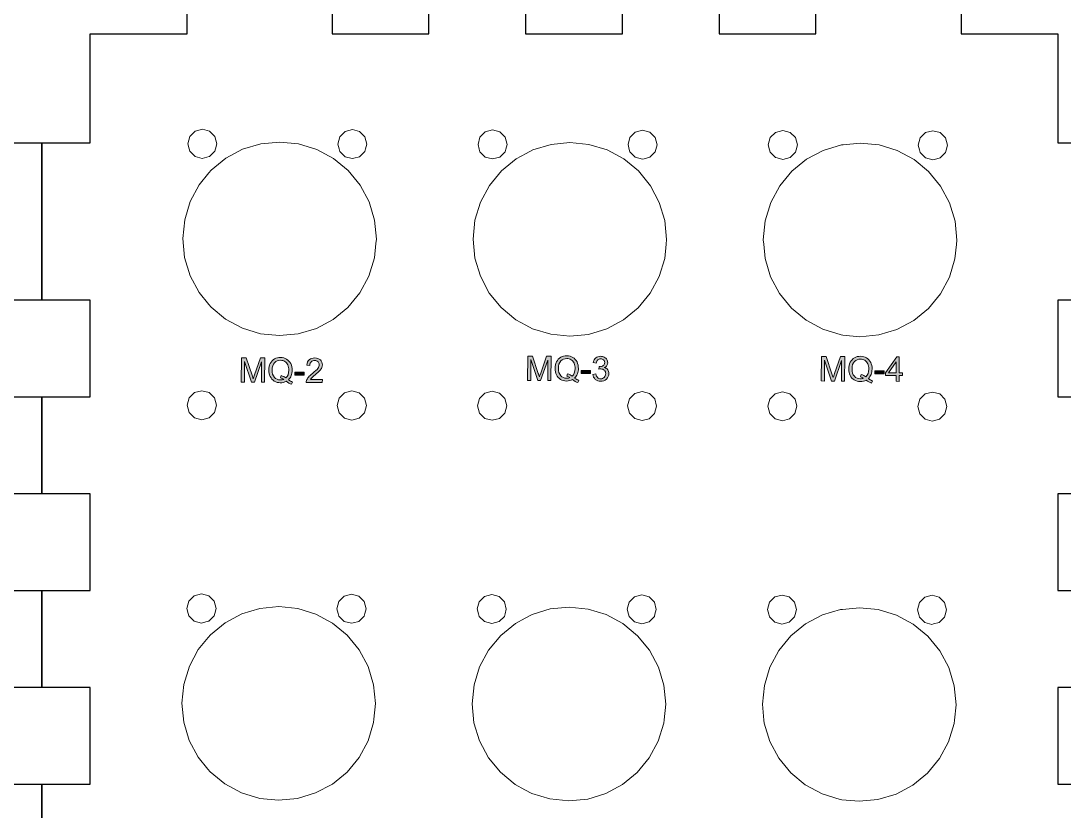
# Model space of a CAD drawing. Header units: inches. Extents: x -69 to 366, y -28 to 237.
# Drawn here: x 38.7 to 146.5, y 102.2 to 183.8 of the extents above; entities that cross this region are included whole.
import ezdxf

# ---------------------------------------------------------------- set-up
doc = ezdxf.new("R2010")
doc.units = ezdxf.units.IN
doc.header["$MEASUREMENT"] = 0
for name, color, linetype in [('Corte Exterior', 1, 'Continuous'), ('Corte Interior', 3, 'Continuous'), ('Graba Vector', 6, 'Continuous')]:
    doc.layers.add(name, color=color, linetype=linetype)

msp = doc.modelspace()

# ---------------------------------------------------------------- hatches: boundary and pattern name
at = {"layer": 'Graba Vector', "true_color": 0x575756}
h = msp.add_hatch(color=251, dxfattribs=at)
h.dxf.hatch_style = 2
edge = h.paths.add_edge_path()
edge.add_spline(control_points=[(61.45, 146.48), (61.45, 146.48), (61.47, 149.01), (61.47, 149.01), (61.47, 149.01), (61.97, 149.01), (61.97, 149.01), (61.97, 149.01), (62.56, 147.22), (62.56, 147.22), (62.61, 147.05), (62.65, 146.92), (62.68, 146.84), (62.71, 146.93), (62.75, 147.07), (62.81, 147.24), (62.81, 147.24), (63.43, 149), (63.43, 149), (63.43, 149), (63.88, 149), (63.88, 149), (63.88, 149), (63.86, 146.47), (63.86, 146.47), (63.86, 146.47), (63.54, 146.47), (63.54, 146.47), (63.54, 146.47), (63.55, 148.59), (63.55, 148.59), (63.55, 148.59), (62.81, 146.48), (62.81, 146.48), (62.81, 146.48), (62.51, 146.48), (62.51, 146.48), (62.51, 146.48), (61.79, 148.63), (61.79, 148.63), (61.79, 148.63), (61.78, 146.48), (61.78, 146.48), (61.78, 146.48), (61.45, 146.48), (61.45, 146.48)], knot_values=[0, 0, 0, 0, 1, 1, 1, 2, 2, 2, 3, 3, 3, 4, 4, 4, 5, 5, 5, 6, 6, 6, 7, 7, 7, 8, 8, 8, 9, 9, 9, 10, 10, 10, 11, 11, 11, 12, 12, 12, 13, 13, 13, 14, 14, 14, 15, 15, 15, 15], degree=3, periodic=1)
h = msp.add_hatch(color=251, dxfattribs=at)
h.dxf.hatch_style = 2
edge = h.paths.add_edge_path()
edge.add_spline(control_points=[(66.32, 146.73), (66.47, 146.62), (66.61, 146.54), (66.74, 146.49), (66.74, 146.49), (66.65, 146.26), (66.65, 146.26), (66.46, 146.33), (66.28, 146.43), (66.1, 146.57), (65.92, 146.47), (65.71, 146.42), (65.48, 146.42), (65.25, 146.42), (65.05, 146.48), (64.86, 146.59), (64.68, 146.7), (64.54, 146.86), (64.44, 147.06), (64.34, 147.26), (64.29, 147.48), (64.29, 147.73), (64.29, 147.98), (64.34, 148.21), (64.44, 148.41), (64.55, 148.62), (64.69, 148.77), (64.88, 148.88), (65.07, 148.98), (65.27, 149.03), (65.5, 149.03), (65.74, 149.03), (65.95, 148.98), (66.13, 148.86), (66.32, 148.75), (66.46, 148.6), (66.56, 148.4), (66.66, 148.2), (66.71, 147.97), (66.7, 147.72), (66.7, 147.51), (66.67, 147.33), (66.61, 147.16), (66.54, 146.99), (66.45, 146.85), (66.32, 146.73)], knot_values=[0, 0, 0, 0, 1, 1, 1, 2, 2, 2, 3, 3, 3, 4, 4, 4, 5, 5, 5, 6, 6, 6, 7, 7, 7, 8, 8, 8, 9, 9, 9, 10, 10, 10, 11, 11, 11, 12, 12, 12, 13, 13, 13, 14, 14, 14, 15, 15, 15, 15], degree=3, periodic=1)
edge = h.paths.add_edge_path()
edge.add_spline(control_points=[(65.58, 147.16), (65.78, 147.1), (65.94, 147.02), (66.06, 146.92), (66.26, 147.09), (66.36, 147.36), (66.36, 147.72), (66.36, 147.93), (66.33, 148.11), (66.26, 148.26), (66.19, 148.41), (66.09, 148.53), (65.95, 148.62), (65.82, 148.7), (65.67, 148.74), (65.5, 148.74), (65.26, 148.75), (65.05, 148.66), (64.88, 148.49), (64.72, 148.32), (64.63, 148.07), (64.63, 147.73), (64.63, 147.4), (64.71, 147.15), (64.87, 146.97), (65.03, 146.8), (65.24, 146.71), (65.49, 146.71), (65.61, 146.71), (65.73, 146.73), (65.83, 146.77), (65.73, 146.84), (65.62, 146.89), (65.5, 146.92), (65.5, 146.92), (65.58, 147.16), (65.58, 147.16)], knot_values=[0, 0, 0, 0, 1, 1, 1, 2, 2, 2, 3, 3, 3, 4, 4, 4, 5, 5, 5, 6, 6, 6, 7, 7, 7, 8, 8, 8, 9, 9, 9, 10, 10, 10, 11, 11, 11, 12, 12, 12, 12], degree=3, periodic=1)
h = msp.add_hatch(color=251, dxfattribs=at)
h.dxf.hatch_style = 2
edge = h.paths.add_edge_path()
edge.add_spline(control_points=[(69.83, 146.74), (69.83, 146.74), (69.82, 146.44), (69.82, 146.44), (69.82, 146.44), (68.16, 146.45), (68.16, 146.45), (68.15, 146.52), (68.17, 146.59), (68.19, 146.66), (68.24, 146.78), (68.3, 146.89), (68.4, 147), (68.49, 147.11), (68.63, 147.24), (68.81, 147.38), (69.08, 147.6), (69.27, 147.78), (69.37, 147.91), (69.46, 148.04), (69.51, 148.17), (69.51, 148.28), (69.51, 148.41), (69.47, 148.51), (69.38, 148.59), (69.29, 148.68), (69.18, 148.72), (69.04, 148.72), (68.89, 148.72), (68.77, 148.68), (68.68, 148.59), (68.59, 148.5), (68.54, 148.38), (68.54, 148.22), (68.54, 148.22), (68.22, 148.25), (68.22, 148.25), (68.25, 148.49), (68.33, 148.67), (68.47, 148.8), (68.62, 148.92), (68.81, 148.98), (69.05, 148.98), (69.29, 148.98), (69.48, 148.91), (69.62, 148.78), (69.76, 148.64), (69.83, 148.47), (69.83, 148.27), (69.83, 148.17), (69.81, 148.07), (69.77, 147.98), (69.73, 147.88), (69.66, 147.78), (69.56, 147.67), (69.46, 147.56), (69.3, 147.41), (69.08, 147.23), (68.89, 147.07), (68.77, 146.97), (68.72, 146.91), (68.67, 146.86), (68.62, 146.8), (68.59, 146.74), (68.59, 146.74), (69.83, 146.74), (69.83, 146.74)], knot_values=[0, 0, 0, 0, 1, 1, 1, 2, 2, 2, 3, 3, 3, 4, 4, 4, 5, 5, 5, 6, 6, 6, 7, 7, 7, 8, 8, 8, 9, 9, 9, 10, 10, 10, 11, 11, 11, 12, 12, 12, 13, 13, 13, 14, 14, 14, 15, 15, 15, 16, 16, 16, 17, 17, 17, 18, 18, 18, 19, 19, 19, 20, 20, 20, 21, 21, 21, 22, 22, 22, 22], degree=3, periodic=1)
h = msp.add_hatch(color=251, dxfattribs=at)
h.dxf.hatch_style = 2
edge = h.paths.add_edge_path()
edge.add_spline(control_points=[(91.04, 146.66), (91.04, 146.66), (91.05, 149.18), (91.05, 149.18), (91.05, 149.18), (91.56, 149.18), (91.56, 149.18), (91.56, 149.18), (92.15, 147.39), (92.15, 147.39), (92.2, 147.22), (92.24, 147.1), (92.26, 147.02), (92.29, 147.11), (92.34, 147.24), (92.4, 147.42), (92.4, 147.42), (93.01, 149.17), (93.01, 149.17), (93.01, 149.17), (93.46, 149.17), (93.46, 149.17), (93.46, 149.17), (93.45, 146.65), (93.45, 146.65), (93.45, 146.65), (93.13, 146.65), (93.13, 146.65), (93.13, 146.65), (93.14, 148.76), (93.14, 148.76), (93.14, 148.76), (92.39, 146.65), (92.39, 146.65), (92.39, 146.65), (92.09, 146.65), (92.09, 146.65), (92.09, 146.65), (91.37, 148.81), (91.37, 148.81), (91.37, 148.81), (91.36, 146.66), (91.36, 146.66), (91.36, 146.66), (91.04, 146.66), (91.04, 146.66)], knot_values=[0, 0, 0, 0, 1, 1, 1, 2, 2, 2, 3, 3, 3, 4, 4, 4, 5, 5, 5, 6, 6, 6, 7, 7, 7, 8, 8, 8, 9, 9, 9, 10, 10, 10, 11, 11, 11, 12, 12, 12, 13, 13, 13, 14, 14, 14, 15, 15, 15, 15], degree=3, periodic=1)
h = msp.add_hatch(color=251, dxfattribs=at)
h.dxf.hatch_style = 2
edge = h.paths.add_edge_path()
edge.add_spline(control_points=[(95.9, 146.91), (96.06, 146.8), (96.2, 146.72), (96.33, 146.67), (96.33, 146.67), (96.23, 146.44), (96.23, 146.44), (96.05, 146.5), (95.87, 146.61), (95.69, 146.75), (95.5, 146.65), (95.3, 146.6), (95.07, 146.6), (94.84, 146.6), (94.64, 146.65), (94.45, 146.76), (94.27, 146.88), (94.12, 147.03), (94.02, 147.23), (93.92, 147.43), (93.87, 147.66), (93.88, 147.91), (93.88, 148.16), (93.93, 148.38), (94.03, 148.59), (94.13, 148.79), (94.28, 148.95), (94.47, 149.05), (94.65, 149.16), (94.86, 149.21), (95.09, 149.21), (95.33, 149.21), (95.54, 149.15), (95.72, 149.04), (95.91, 148.93), (96.05, 148.77), (96.15, 148.57), (96.24, 148.37), (96.29, 148.15), (96.29, 147.9), (96.29, 147.69), (96.26, 147.5), (96.19, 147.34), (96.13, 147.17), (96.03, 147.03), (95.9, 146.91)], knot_values=[0, 0, 0, 0, 1, 1, 1, 2, 2, 2, 3, 3, 3, 4, 4, 4, 5, 5, 5, 6, 6, 6, 7, 7, 7, 8, 8, 8, 9, 9, 9, 10, 10, 10, 11, 11, 11, 12, 12, 12, 13, 13, 13, 14, 14, 14, 15, 15, 15, 15], degree=3, periodic=1)
edge = h.paths.add_edge_path()
edge.add_spline(control_points=[(95.17, 147.34), (95.36, 147.28), (95.52, 147.2), (95.65, 147.09), (95.84, 147.27), (95.94, 147.54), (95.95, 147.9), (95.95, 148.1), (95.91, 148.28), (95.84, 148.44), (95.78, 148.59), (95.68, 148.71), (95.54, 148.79), (95.41, 148.88), (95.26, 148.92), (95.09, 148.92), (94.84, 148.92), (94.64, 148.84), (94.47, 148.67), (94.31, 148.5), (94.22, 148.25), (94.22, 147.91), (94.22, 147.58), (94.3, 147.33), (94.46, 147.15), (94.62, 146.97), (94.83, 146.88), (95.08, 146.88), (95.2, 146.88), (95.31, 146.9), (95.42, 146.95), (95.32, 147.02), (95.21, 147.06), (95.09, 147.09), (95.09, 147.09), (95.17, 147.34), (95.17, 147.34)], knot_values=[0, 0, 0, 0, 1, 1, 1, 2, 2, 2, 3, 3, 3, 4, 4, 4, 5, 5, 5, 6, 6, 6, 7, 7, 7, 8, 8, 8, 9, 9, 9, 10, 10, 10, 11, 11, 11, 12, 12, 12, 12], degree=3, periodic=1)
h = msp.add_hatch(color=251, dxfattribs=at)
h.dxf.hatch_style = 2
edge = h.paths.add_edge_path()
edge.add_spline(control_points=[(97.79, 147.29), (97.79, 147.29), (98.1, 147.33), (98.1, 147.33), (98.13, 147.15), (98.19, 147.03), (98.28, 146.95), (98.36, 146.87), (98.47, 146.83), (98.59, 146.83), (98.74, 146.83), (98.86, 146.88), (98.96, 146.98), (99.06, 147.08), (99.11, 147.21), (99.11, 147.36), (99.11, 147.5), (99.07, 147.62), (98.98, 147.71), (98.88, 147.8), (98.76, 147.85), (98.62, 147.85), (98.56, 147.85), (98.49, 147.84), (98.4, 147.82), (98.4, 147.82), (98.44, 148.09), (98.44, 148.09), (98.46, 148.09), (98.47, 148.08), (98.49, 148.08), (98.62, 148.08), (98.74, 148.12), (98.85, 148.19), (98.95, 148.25), (99, 148.36), (99.01, 148.5), (99.01, 148.62), (98.97, 148.71), (98.89, 148.79), (98.81, 148.86), (98.72, 148.9), (98.59, 148.9), (98.47, 148.9), (98.37, 148.86), (98.29, 148.79), (98.21, 148.71), (98.16, 148.6), (98.14, 148.45), (98.14, 148.45), (97.83, 148.5), (97.83, 148.5), (97.86, 148.71), (97.95, 148.87), (98.09, 148.99), (98.22, 149.1), (98.39, 149.16), (98.59, 149.15), (98.73, 149.15), (98.85, 149.12), (98.97, 149.06), (99.08, 149), (99.17, 148.92), (99.23, 148.82), (99.29, 148.72), (99.32, 148.61), (99.32, 148.49), (99.32, 148.39), (99.29, 148.29), (99.23, 148.2), (99.18, 148.11), (99.09, 148.04), (98.97, 147.98), (99.12, 147.95), (99.24, 147.88), (99.32, 147.77), (99.4, 147.66), (99.44, 147.52), (99.44, 147.36), (99.44, 147.14), (99.36, 146.95), (99.2, 146.8), (99.04, 146.65), (98.83, 146.57), (98.59, 146.57), (98.37, 146.58), (98.18, 146.64), (98.04, 146.77), (97.89, 146.91), (97.81, 147.08), (97.79, 147.29)], knot_values=[0, 0, 0, 0, 1, 1, 1, 2, 2, 2, 3, 3, 3, 4, 4, 4, 5, 5, 5, 6, 6, 6, 7, 7, 7, 8, 8, 8, 9, 9, 9, 10, 10, 10, 11, 11, 11, 12, 12, 12, 13, 13, 13, 14, 14, 14, 15, 15, 15, 16, 16, 16, 17, 17, 17, 18, 18, 18, 19, 19, 19, 20, 20, 20, 21, 21, 21, 22, 22, 22, 23, 23, 23, 24, 24, 24, 25, 25, 25, 26, 26, 26, 27, 27, 27, 28, 28, 28, 29, 29, 29, 30, 30, 30, 30], degree=3, periodic=1)
h = msp.add_hatch(color=251, dxfattribs=at)
h.dxf.hatch_style = 2
edge = h.paths.add_edge_path()
edge.add_spline(control_points=[(121.39, 146.61), (121.39, 146.61), (121.41, 149.13), (121.41, 149.13), (121.41, 149.13), (121.91, 149.13), (121.91, 149.13), (121.91, 149.13), (122.5, 147.34), (122.5, 147.34), (122.55, 147.17), (122.59, 147.05), (122.62, 146.96), (122.65, 147.05), (122.69, 147.19), (122.75, 147.37), (122.75, 147.37), (123.37, 149.12), (123.37, 149.12), (123.37, 149.12), (123.82, 149.12), (123.82, 149.12), (123.82, 149.12), (123.8, 146.59), (123.8, 146.59), (123.8, 146.59), (123.48, 146.59), (123.48, 146.59), (123.48, 146.59), (123.49, 148.71), (123.49, 148.71), (123.49, 148.71), (122.75, 146.6), (122.75, 146.6), (122.75, 146.6), (122.45, 146.6), (122.45, 146.6), (122.45, 146.6), (121.73, 148.75), (121.73, 148.75), (121.73, 148.75), (121.72, 146.6), (121.72, 146.6), (121.72, 146.6), (121.39, 146.61), (121.39, 146.61)], knot_values=[0, 0, 0, 0, 1, 1, 1, 2, 2, 2, 3, 3, 3, 4, 4, 4, 5, 5, 5, 6, 6, 6, 7, 7, 7, 8, 8, 8, 9, 9, 9, 10, 10, 10, 11, 11, 11, 12, 12, 12, 13, 13, 13, 14, 14, 14, 15, 15, 15, 15], degree=3, periodic=1)
h = msp.add_hatch(color=251, dxfattribs=at)
h.dxf.hatch_style = 2
edge = h.paths.add_edge_path()
edge.add_spline(control_points=[(126.26, 146.85), (126.41, 146.74), (126.55, 146.66), (126.68, 146.61), (126.68, 146.61), (126.59, 146.38), (126.59, 146.38), (126.4, 146.45), (126.22, 146.55), (126.04, 146.69), (125.86, 146.59), (125.65, 146.54), (125.42, 146.54), (125.19, 146.54), (124.99, 146.6), (124.8, 146.71), (124.62, 146.82), (124.48, 146.98), (124.38, 147.18), (124.28, 147.38), (124.23, 147.6), (124.23, 147.85), (124.23, 148.1), (124.28, 148.33), (124.38, 148.53), (124.49, 148.74), (124.63, 148.89), (124.82, 149), (125.01, 149.1), (125.21, 149.16), (125.44, 149.15), (125.68, 149.15), (125.89, 149.1), (126.07, 148.99), (126.26, 148.87), (126.4, 148.72), (126.5, 148.52), (126.6, 148.32), (126.65, 148.09), (126.64, 147.84), (126.64, 147.63), (126.61, 147.45), (126.55, 147.28), (126.48, 147.12), (126.39, 146.97), (126.26, 146.85)], knot_values=[0, 0, 0, 0, 1, 1, 1, 2, 2, 2, 3, 3, 3, 4, 4, 4, 5, 5, 5, 6, 6, 6, 7, 7, 7, 8, 8, 8, 9, 9, 9, 10, 10, 10, 11, 11, 11, 12, 12, 12, 13, 13, 13, 14, 14, 14, 15, 15, 15, 15], degree=3, periodic=1)
edge = h.paths.add_edge_path()
edge.add_spline(control_points=[(125.52, 147.28), (125.72, 147.23), (125.88, 147.15), (126, 147.04), (126.2, 147.22), (126.3, 147.48), (126.3, 147.84), (126.3, 148.05), (126.27, 148.23), (126.2, 148.38), (126.13, 148.53), (126.03, 148.65), (125.89, 148.74), (125.76, 148.82), (125.61, 148.87), (125.44, 148.87), (125.2, 148.87), (124.99, 148.78), (124.82, 148.61), (124.66, 148.44), (124.57, 148.19), (124.57, 147.85), (124.57, 147.52), (124.65, 147.27), (124.81, 147.09), (124.97, 146.92), (125.18, 146.83), (125.43, 146.83), (125.55, 146.83), (125.67, 146.85), (125.77, 146.89), (125.67, 146.96), (125.56, 147.01), (125.44, 147.04), (125.44, 147.04), (125.52, 147.28), (125.52, 147.28)], knot_values=[0, 0, 0, 0, 1, 1, 1, 2, 2, 2, 3, 3, 3, 4, 4, 4, 5, 5, 5, 6, 6, 6, 7, 7, 7, 8, 8, 8, 9, 9, 9, 10, 10, 10, 11, 11, 11, 12, 12, 12, 12], degree=3, periodic=1)
h = msp.add_hatch(color=251, dxfattribs=at)
h.dxf.hatch_style = 2
h.paths.add_polyline_path([(129.13, 146.57), (129.13, 147.17), (128.04, 147.18), (128.04, 147.46), (129.2, 149.09), (129.45, 149.09), (129.44, 147.45), (129.78, 147.45), (129.78, 147.17), (129.44, 147.17), (129.44, 146.56)])
h.paths.add_polyline_path([(129.13, 147.45), (129.14, 148.59), (128.34, 147.46)])
h = msp.add_hatch(color=251, dxfattribs=at)
h.dxf.hatch_style = 2
h.paths.add_polyline_path([(66.99, 147.21), (66.99, 147.52), (67.94, 147.52), (67.94, 147.21)])
h = msp.add_hatch(color=251, dxfattribs=at)
h.dxf.hatch_style = 2
h.paths.add_polyline_path([(96.58, 147.39), (96.58, 147.7), (97.53, 147.7), (97.53, 147.38)])
h = msp.add_hatch(color=251, dxfattribs=at)
h.dxf.hatch_style = 2
h.paths.add_polyline_path([(126.93, 147.33), (126.93, 147.65), (127.88, 147.64), (127.88, 147.33)])

# ---------------------------------------------------------------- linework, layer by layer
at = {"layer": 'Corte Exterior', "color": 7, "lineweight": 30, "true_color": 0xffffff}
for points in [[(45.84, 182.45), (55.84, 182.45), (55.84, 187.45), (70.84, 187.45), (70.84, 182.45), (80.84, 182.45), (80.84, 187.45), (90.84, 187.45), (90.84, 182.45), (100.84, 182.45), (100.84, 187.45), (110.84, 187.45), (110.84, 182.45), (120.84, 182.45), (120.84, 187.45), (135.84, 187.45), (135.84, 182.45), (145.84, 182.45), (145.84, 171.2), (150.84, 171.2)], [(40.84, 94.95), (40.84, 104.95), (45.84, 104.95), (45.84, 114.95), (40.84, 114.95), (40.84, 124.95), (45.84, 124.95), (45.84, 134.95), (40.84, 134.95), (40.84, 144.95), (45.84, 144.95), (45.84, 154.95), (40.84, 154.95), (40.84, 171.2), (45.84, 171.2), (45.84, 182.45)], [(35.84, 171.2), (40.84, 171.2), (40.84, 154.95), (35.84, 154.95)], [(150.84, 154.95), (145.84, 154.95), (145.84, 144.95), (150.84, 144.95)], [(35.84, 144.95), (40.84, 144.95), (40.84, 134.95), (35.84, 134.95)], [(150.84, 134.95), (145.84, 134.95), (145.84, 124.95), (150.84, 124.95)], [(35.84, 124.95), (40.84, 124.95), (40.84, 114.95), (35.84, 114.95)], [(150.84, 114.95), (145.84, 114.95), (145.84, 104.95), (150.84, 104.95)], [(35.84, 104.95), (40.84, 104.95), (40.84, 94.95)]]:
    msp.add_lwpolyline(points, dxfattribs=at)
at = {"layer": 'Corte Interior', "lineweight": 0}
for points in [[(56.12, 170.35), (56.67, 169.8), (57.42, 169.6), (58.12, 169.78), (58.17, 169.8), (58.28, 169.9), (58.72, 170.34), (58.79, 170.6), (58.93, 171.1), (58.73, 171.85), (58.18, 172.4), (57.43, 172.6), (56.67, 172.4), (56.12, 171.85), (55.92, 171.1), (56.05, 170.6), (56.12, 170.35)], [(71.62, 171.82), (71.42, 171.07), (71.55, 170.58), (71.62, 170.32), (72.17, 169.77), (72.92, 169.57), (73.08, 169.61), (73.67, 169.77), (74.22, 170.32), (74.29, 170.57), (74.43, 171.07), (74.23, 171.82), (73.68, 172.37), (72.93, 172.57), (72.17, 172.37), (71.62, 171.82)], [(86.67, 172.35), (86.12, 171.8), (85.92, 171.05), (86.05, 170.55), (86.12, 170.29), (86.67, 169.74), (87.42, 169.54), (88.17, 169.74), (88.72, 170.29), (88.79, 170.54), (88.93, 171.04), (88.73, 171.79), (88.18, 172.35), (87.43, 172.55), (86.67, 172.35)], [(104.43, 171.01), (104.23, 171.77), (103.68, 172.32), (102.93, 172.52), (102.17, 172.32), (101.62, 171.77), (101.42, 171.02), (101.55, 170.52), (101.62, 170.27), (102.17, 169.72), (102.92, 169.51), (103.08, 169.56), (103.67, 169.71), (104.22, 170.26), (104.29, 170.52), (104.43, 171.01)], [(118.72, 170.24), (118.79, 170.49), (118.93, 170.99), (118.73, 171.74), (118.18, 172.29), (117.43, 172.49), (116.67, 172.29), (116.12, 171.74), (115.92, 170.99), (116.05, 170.49), (116.12, 170.24), (116.67, 169.69), (116.82, 169.65), (117.42, 169.49), (118.17, 169.69), (118.27, 169.79), (118.72, 170.24)], [(134.22, 170.21), (134.29, 170.46), (134.43, 170.96), (134.23, 171.71), (133.68, 172.26), (132.93, 172.46), (132.17, 172.26), (131.62, 171.72), (131.42, 170.96), (131.55, 170.47), (131.62, 170.21), (132.17, 169.66), (132.92, 169.46), (133.08, 169.5), (133.67, 169.66), (134.22, 170.21)], [(67.37, 171.1), (65.42, 171.29), (63.47, 171.1), (61.59, 170.54), (59.86, 169.62), (58.34, 168.38), (58.11, 168.09), (57.1, 166.86), (56.17, 165.13), (55.6, 163.26), (55.4, 161.31), (55.59, 159.36), (56.16, 157.48), (57.08, 155.75), (58.09, 154.51), (58.32, 154.23), (59.83, 152.98), (61.56, 152.05), (63.44, 151.48), (65.39, 151.29), (67.34, 151.47), (69.22, 152.04), (70.95, 152.96), (72.46, 154.2), (73.71, 155.72), (74.64, 157.44), (75.21, 159.32), (75.36, 160.81), (75.41, 161.27), (75.22, 163.22), (74.65, 165.1), (73.73, 166.83), (72.49, 168.35), (70.98, 169.6), (69.25, 170.53), (67.37, 171.1)], [(88.34, 168.32), (87.1, 166.81), (86.17, 165.08), (85.6, 163.2), (85.4, 161.25), (85.59, 159.3), (86.16, 157.42), (87.08, 155.69), (88.32, 154.18), (89.83, 152.93), (90.85, 152.38), (91.56, 152), (93.44, 151.43), (95.39, 151.23), (97.34, 151.42), (99.22, 151.99), (100.95, 152.91), (102.46, 154.15), (103.71, 155.66), (104.64, 157.39), (105.21, 159.27), (105.36, 160.75), (105.41, 161.22), (105.22, 163.17), (104.65, 165.05), (103.73, 166.78), (102.49, 168.3), (100.98, 169.54), (99.25, 170.47), (97.37, 171.04), (95.42, 171.24), (93.47, 171.05), (91.59, 170.48), (90.88, 170.11), (89.86, 169.56), (88.34, 168.32)], [(117.1, 166.75), (116.17, 165.03), (115.6, 163.15), (115.4, 161.2), (115.45, 160.73), (115.59, 159.25), (116.16, 157.37), (117.08, 155.64), (118.32, 154.12), (119.83, 152.87), (121.56, 151.95), (123.44, 151.37), (123.62, 151.35), (125.39, 151.18), (127.34, 151.37), (129.21, 151.93), (130.95, 152.85), (132.46, 154.09), (133.71, 155.61), (134.64, 157.34), (135.21, 159.21), (135.36, 160.7), (135.41, 161.16), (135.22, 163.11), (134.65, 164.99), (133.73, 166.72), (132.49, 168.24), (130.98, 169.49), (129.25, 170.42), (127.37, 170.99), (125.42, 171.18), (123.65, 171.01), (123.47, 170.99), (121.59, 170.43), (119.86, 169.51), (118.34, 168.27), (117.1, 166.75)], [(58.88, 144.1), (58.68, 144.85), (58.13, 145.4), (57.38, 145.6), (56.62, 145.4), (56.07, 144.85), (55.87, 144.1), (56.07, 143.35), (56.62, 142.8), (57.37, 142.6), (58.12, 142.8), (58.68, 143.34), (58.88, 144.1)], [(74.38, 144.07), (74.18, 144.82), (73.63, 145.37), (72.88, 145.57), (72.13, 145.37), (71.57, 144.82), (71.37, 144.07), (71.57, 143.32), (72.12, 142.77), (72.87, 142.57), (73.62, 142.77), (74.17, 143.32), (74.38, 144.07)], [(86.63, 145.35), (86.07, 144.8), (85.87, 144.05), (86.07, 143.29), (86.62, 142.74), (87.37, 142.54), (88.12, 142.74), (88.68, 143.29), (88.88, 144.04), (88.68, 144.79), (88.13, 145.35), (87.38, 145.55), (86.63, 145.35)], [(102.88, 145.52), (102.13, 145.32), (101.57, 144.77), (101.37, 144.02), (101.57, 143.27), (102.12, 142.72), (102.87, 142.51), (103.62, 142.71), (104.17, 143.26), (104.38, 144.01), (104.18, 144.77), (103.63, 145.32), (102.88, 145.52)], [(118.67, 143.24), (118.88, 143.99), (118.68, 144.74), (118.13, 145.29), (117.38, 145.49), (116.62, 145.29), (116.07, 144.74), (115.87, 143.99), (116.07, 143.24), (116.62, 142.69), (117.37, 142.49), (118.12, 142.69), (118.67, 143.24)], [(131.57, 144.72), (131.37, 143.96), (131.57, 143.21), (132.12, 142.66), (132.87, 142.46), (133.62, 142.66), (134.17, 143.21), (134.38, 143.96), (134.18, 144.71), (133.63, 145.26), (132.88, 145.46), (132.12, 145.26), (131.57, 144.72)], [(58.84, 123.1), (58.64, 123.85), (58.09, 124.4), (57.34, 124.6), (56.59, 124.4), (56.04, 123.85), (55.83, 123.1), (55.97, 122.6), (56.03, 122.35), (56.58, 121.8), (57.33, 121.6), (58.03, 121.78), (58.09, 121.8), (58.19, 121.9), (58.64, 122.34), (58.71, 122.6), (58.84, 123.1)], [(74.14, 123.82), (73.59, 124.37), (72.84, 124.57), (72.09, 124.37), (71.54, 123.82), (71.33, 123.07), (71.47, 122.58), (71.53, 122.32), (72.08, 121.77), (72.83, 121.57), (73, 121.61), (73.59, 121.77), (74.14, 122.32), (74.21, 122.57), (74.34, 123.07), (74.14, 123.82)], [(88.09, 121.74), (88.64, 122.29), (88.71, 122.54), (88.84, 123.04), (88.64, 123.79), (88.09, 124.34), (87.34, 124.55), (86.59, 124.35), (86.04, 123.8), (85.83, 123.05), (85.97, 122.55), (86.03, 122.29), (86.58, 121.74), (87.33, 121.54), (88.09, 121.74)], [(103.59, 121.71), (104.14, 122.26), (104.2, 122.52), (104.34, 123.01), (104.14, 123.77), (103.59, 124.32), (102.84, 124.52), (102.09, 124.32), (101.54, 123.77), (101.33, 123.02), (101.47, 122.52), (101.53, 122.27), (102.08, 121.72), (102.83, 121.51), (102.99, 121.56), (103.59, 121.71)], [(116.04, 123.74), (115.83, 122.99), (115.96, 122.5), (116.03, 122.24), (116.58, 121.69), (116.74, 121.65), (117.33, 121.49), (118.09, 121.69), (118.19, 121.79), (118.64, 122.23), (118.7, 122.49), (118.84, 122.99), (118.64, 123.74), (118.09, 124.29), (117.34, 124.49), (116.59, 124.29), (116.04, 123.74)], [(132.83, 121.46), (133, 121.5), (133.59, 121.66), (134.14, 122.21), (134.2, 122.46), (134.34, 122.96), (134.14, 123.71), (133.59, 124.26), (132.84, 124.46), (132.09, 124.26), (131.54, 123.72), (131.33, 122.96), (131.47, 122.47), (131.53, 122.21), (132.08, 121.66), (132.83, 121.46)], [(58.23, 106.23), (59.75, 104.98), (61.47, 104.05), (63.35, 103.48), (65.3, 103.29), (67.25, 103.48), (69.13, 104.04), (70.86, 104.96), (72.38, 106.2), (73.62, 107.72), (74.55, 109.44), (75.12, 111.32), (75.16, 111.66), (75.32, 113.27), (75.13, 115.22), (74.57, 117.1), (73.64, 118.83), (72.4, 120.35), (70.89, 121.6), (69.16, 122.52), (67.29, 123.1), (65.34, 123.29), (63.38, 123.1), (61.51, 122.54), (59.78, 121.62), (58.26, 120.37), (58.03, 120.09), (57.01, 118.86), (56.08, 117.13), (55.51, 115.26), (55.31, 113.31), (55.5, 111.36), (56.07, 109.48), (56.99, 107.75), (58, 106.51), (58.23, 106.23)], [(89.78, 121.56), (88.26, 120.32), (87.01, 118.81), (86.08, 117.08), (85.51, 115.2), (85.31, 113.25), (85.5, 111.3), (86.07, 109.42), (86.99, 107.69), (88.23, 106.18), (89.75, 104.93), (90.77, 104.38), (91.47, 104), (93.35, 103.43), (95.3, 103.23), (97.25, 103.42), (99.13, 103.99), (100.86, 104.91), (102.38, 106.15), (103.62, 107.66), (104.55, 109.39), (105.12, 111.27), (105.16, 111.6), (105.32, 113.22), (105.13, 115.17), (104.57, 117.05), (103.64, 118.78), (102.4, 120.29), (100.89, 121.54), (99.16, 122.47), (97.29, 123.04), (95.34, 123.24), (93.38, 123.05), (91.51, 122.48), (90.8, 122.11), (89.78, 121.56)], [(134.57, 116.99), (133.64, 118.72), (132.4, 120.24), (130.89, 121.49), (129.16, 122.42), (127.29, 122.99), (125.33, 123.18), (123.57, 123.01), (123.38, 123), (121.51, 122.43), (119.77, 121.51), (118.26, 120.27), (117.01, 118.75), (116.08, 117.03), (115.51, 115.15), (115.31, 113.2), (115.47, 111.58), (115.5, 111.25), (116.07, 109.37), (116.99, 107.64), (118.23, 106.12), (119.74, 104.87), (121.47, 103.95), (123.35, 103.37), (123.53, 103.35), (125.3, 103.18), (127.25, 103.37), (129.13, 103.93), (130.86, 104.85), (132.38, 106.09), (133.62, 107.61), (134.55, 109.34), (135.12, 111.21), (135.16, 111.55), (135.32, 113.16), (135.13, 115.11), (134.57, 116.99)]]:
    msp.add_lwpolyline(points, dxfattribs=at)
at = {"layer": 'Graba Vector', "lineweight": 0}
for points in [[(129.13, 146.57), (129.13, 147.17), (128.04, 147.18), (128.04, 147.46), (129.2, 149.09), (129.45, 149.09), (129.44, 147.45), (129.78, 147.45), (129.78, 147.17), (129.44, 147.17), (129.44, 146.56), (129.13, 146.57)], [(129.13, 147.45), (129.14, 148.59), (128.34, 147.46), (129.13, 147.45)], [(66.99, 147.21), (66.99, 147.52), (67.94, 147.52), (67.94, 147.21), (66.99, 147.21)], [(96.58, 147.39), (96.58, 147.7), (97.53, 147.7), (97.53, 147.38), (96.58, 147.39)], [(126.93, 147.33), (126.93, 147.65), (127.88, 147.64), (127.88, 147.33), (126.93, 147.33)]]:
    msp.add_lwpolyline(points, dxfattribs=at)
for points, knots in [([(61.45, 146.48), (61.45, 146.48), (61.47, 149.01), (61.47, 149.01), (61.47, 149.01), (61.97, 149.01), (61.97, 149.01), (61.97, 149.01), (62.56, 147.22), (62.56, 147.22), (62.61, 147.05), (62.65, 146.92), (62.68, 146.84), (62.71, 146.93), (62.75, 147.07), (62.81, 147.24), (62.81, 147.24), (63.43, 149), (63.43, 149), (63.43, 149), (63.88, 149), (63.88, 149), (63.88, 149), (63.86, 146.47), (63.86, 146.47), (63.86, 146.47), (63.54, 146.47), (63.54, 146.47), (63.54, 146.47), (63.55, 148.59), (63.55, 148.59), (63.55, 148.59), (62.81, 146.48), (62.81, 146.48), (62.81, 146.48), (62.51, 146.48), (62.51, 146.48), (62.51, 146.48), (61.79, 148.63), (61.79, 148.63), (61.79, 148.63), (61.78, 146.48), (61.78, 146.48), (61.78, 146.48), (61.45, 146.48), (61.45, 146.48)], [0, 0, 0, 0, 1, 1, 1, 2, 2, 2, 3, 3, 3, 4, 4, 4, 5, 5, 5, 6, 6, 6, 7, 7, 7, 8, 8, 8, 9, 9, 9, 10, 10, 10, 11, 11, 11, 12, 12, 12, 13, 13, 13, 14, 14, 14, 15, 15, 15, 15]), ([(66.32, 146.73), (66.47, 146.62), (66.61, 146.54), (66.74, 146.49), (66.74, 146.49), (66.65, 146.26), (66.65, 146.26), (66.46, 146.33), (66.28, 146.43), (66.1, 146.57), (65.92, 146.47), (65.71, 146.42), (65.48, 146.42), (65.25, 146.42), (65.05, 146.48), (64.86, 146.59), (64.68, 146.7), (64.54, 146.86), (64.44, 147.06), (64.34, 147.26), (64.29, 147.48), (64.29, 147.73), (64.29, 147.98), (64.34, 148.21), (64.44, 148.41), (64.55, 148.62), (64.69, 148.77), (64.88, 148.88), (65.07, 148.98), (65.27, 149.03), (65.5, 149.03), (65.74, 149.03), (65.95, 148.98), (66.13, 148.86), (66.32, 148.75), (66.46, 148.6), (66.56, 148.4), (66.66, 148.2), (66.71, 147.97), (66.7, 147.72), (66.7, 147.51), (66.67, 147.33), (66.61, 147.16), (66.54, 146.99), (66.45, 146.85), (66.32, 146.73)], [0, 0, 0, 0, 1, 1, 1, 2, 2, 2, 3, 3, 3, 4, 4, 4, 5, 5, 5, 6, 6, 6, 7, 7, 7, 8, 8, 8, 9, 9, 9, 10, 10, 10, 11, 11, 11, 12, 12, 12, 13, 13, 13, 14, 14, 14, 15, 15, 15, 15]), ([(69.83, 146.74), (69.83, 146.74), (69.82, 146.44), (69.82, 146.44), (69.82, 146.44), (68.16, 146.45), (68.16, 146.45), (68.15, 146.52), (68.17, 146.59), (68.19, 146.66), (68.24, 146.78), (68.3, 146.89), (68.4, 147), (68.49, 147.11), (68.63, 147.24), (68.81, 147.38), (69.08, 147.6), (69.27, 147.78), (69.37, 147.91), (69.46, 148.04), (69.51, 148.17), (69.51, 148.28), (69.51, 148.41), (69.47, 148.51), (69.38, 148.59), (69.29, 148.68), (69.18, 148.72), (69.04, 148.72), (68.89, 148.72), (68.77, 148.68), (68.68, 148.59), (68.59, 148.5), (68.54, 148.38), (68.54, 148.22), (68.54, 148.22), (68.22, 148.25), (68.22, 148.25), (68.25, 148.49), (68.33, 148.67), (68.47, 148.8), (68.62, 148.92), (68.81, 148.98), (69.05, 148.98), (69.29, 148.98), (69.48, 148.91), (69.62, 148.78), (69.76, 148.64), (69.83, 148.47), (69.83, 148.27), (69.83, 148.17), (69.81, 148.07), (69.77, 147.98), (69.73, 147.88), (69.66, 147.78), (69.56, 147.67), (69.46, 147.56), (69.3, 147.41), (69.08, 147.23), (68.89, 147.07), (68.77, 146.97), (68.72, 146.91), (68.67, 146.86), (68.62, 146.8), (68.59, 146.74), (68.59, 146.74), (69.83, 146.74), (69.83, 146.74)], [0, 0, 0, 0, 1, 1, 1, 2, 2, 2, 3, 3, 3, 4, 4, 4, 5, 5, 5, 6, 6, 6, 7, 7, 7, 8, 8, 8, 9, 9, 9, 10, 10, 10, 11, 11, 11, 12, 12, 12, 13, 13, 13, 14, 14, 14, 15, 15, 15, 16, 16, 16, 17, 17, 17, 18, 18, 18, 19, 19, 19, 20, 20, 20, 21, 21, 21, 22, 22, 22, 22]), ([(91.04, 146.66), (91.04, 146.66), (91.05, 149.18), (91.05, 149.18), (91.05, 149.18), (91.56, 149.18), (91.56, 149.18), (91.56, 149.18), (92.15, 147.39), (92.15, 147.39), (92.2, 147.22), (92.24, 147.1), (92.26, 147.02), (92.29, 147.11), (92.34, 147.24), (92.4, 147.42), (92.4, 147.42), (93.01, 149.17), (93.01, 149.17), (93.01, 149.17), (93.46, 149.17), (93.46, 149.17), (93.46, 149.17), (93.45, 146.65), (93.45, 146.65), (93.45, 146.65), (93.13, 146.65), (93.13, 146.65), (93.13, 146.65), (93.14, 148.76), (93.14, 148.76), (93.14, 148.76), (92.39, 146.65), (92.39, 146.65), (92.39, 146.65), (92.09, 146.65), (92.09, 146.65), (92.09, 146.65), (91.37, 148.81), (91.37, 148.81), (91.37, 148.81), (91.36, 146.66), (91.36, 146.66), (91.36, 146.66), (91.04, 146.66), (91.04, 146.66)], [0, 0, 0, 0, 1, 1, 1, 2, 2, 2, 3, 3, 3, 4, 4, 4, 5, 5, 5, 6, 6, 6, 7, 7, 7, 8, 8, 8, 9, 9, 9, 10, 10, 10, 11, 11, 11, 12, 12, 12, 13, 13, 13, 14, 14, 14, 15, 15, 15, 15]), ([(95.9, 146.91), (96.06, 146.8), (96.2, 146.72), (96.33, 146.67), (96.33, 146.67), (96.23, 146.44), (96.23, 146.44), (96.05, 146.5), (95.87, 146.61), (95.69, 146.75), (95.5, 146.65), (95.3, 146.6), (95.07, 146.6), (94.84, 146.6), (94.64, 146.65), (94.45, 146.76), (94.27, 146.88), (94.12, 147.03), (94.02, 147.23), (93.92, 147.43), (93.87, 147.66), (93.88, 147.91), (93.88, 148.16), (93.93, 148.38), (94.03, 148.59), (94.13, 148.79), (94.28, 148.95), (94.47, 149.05), (94.65, 149.16), (94.86, 149.21), (95.09, 149.21), (95.33, 149.21), (95.54, 149.15), (95.72, 149.04), (95.91, 148.93), (96.05, 148.77), (96.15, 148.57), (96.24, 148.37), (96.29, 148.15), (96.29, 147.9), (96.29, 147.69), (96.26, 147.5), (96.19, 147.34), (96.13, 147.17), (96.03, 147.03), (95.9, 146.91)], [0, 0, 0, 0, 1, 1, 1, 2, 2, 2, 3, 3, 3, 4, 4, 4, 5, 5, 5, 6, 6, 6, 7, 7, 7, 8, 8, 8, 9, 9, 9, 10, 10, 10, 11, 11, 11, 12, 12, 12, 13, 13, 13, 14, 14, 14, 15, 15, 15, 15]), ([(95.17, 147.34), (95.36, 147.28), (95.52, 147.2), (95.65, 147.09), (95.84, 147.27), (95.94, 147.54), (95.95, 147.9), (95.95, 148.1), (95.91, 148.28), (95.84, 148.44), (95.78, 148.59), (95.68, 148.71), (95.54, 148.79), (95.41, 148.88), (95.26, 148.92), (95.09, 148.92), (94.84, 148.92), (94.64, 148.84), (94.47, 148.67), (94.31, 148.5), (94.22, 148.25), (94.22, 147.91), (94.22, 147.58), (94.3, 147.33), (94.46, 147.15), (94.62, 146.97), (94.83, 146.88), (95.08, 146.88), (95.2, 146.88), (95.31, 146.9), (95.42, 146.95), (95.32, 147.02), (95.21, 147.06), (95.09, 147.09), (95.09, 147.09), (95.17, 147.34), (95.17, 147.34)], [0, 0, 0, 0, 1, 1, 1, 2, 2, 2, 3, 3, 3, 4, 4, 4, 5, 5, 5, 6, 6, 6, 7, 7, 7, 8, 8, 8, 9, 9, 9, 10, 10, 10, 11, 11, 11, 12, 12, 12, 12]), ([(97.79, 147.29), (97.79, 147.29), (98.1, 147.33), (98.1, 147.33), (98.13, 147.15), (98.19, 147.03), (98.28, 146.95), (98.36, 146.87), (98.47, 146.83), (98.59, 146.83), (98.74, 146.83), (98.86, 146.88), (98.96, 146.98), (99.06, 147.08), (99.11, 147.21), (99.11, 147.36), (99.11, 147.5), (99.07, 147.62), (98.98, 147.71), (98.88, 147.8), (98.76, 147.85), (98.62, 147.85), (98.56, 147.85), (98.49, 147.84), (98.4, 147.82), (98.4, 147.82), (98.44, 148.09), (98.44, 148.09), (98.46, 148.09), (98.47, 148.08), (98.49, 148.08), (98.62, 148.08), (98.74, 148.12), (98.85, 148.19), (98.95, 148.25), (99, 148.36), (99.01, 148.5), (99.01, 148.62), (98.97, 148.71), (98.89, 148.79), (98.81, 148.86), (98.72, 148.9), (98.59, 148.9), (98.47, 148.9), (98.37, 148.86), (98.29, 148.79), (98.21, 148.71), (98.16, 148.6), (98.14, 148.45), (98.14, 148.45), (97.83, 148.5), (97.83, 148.5), (97.86, 148.71), (97.95, 148.87), (98.09, 148.99), (98.22, 149.1), (98.39, 149.16), (98.59, 149.15), (98.73, 149.15), (98.85, 149.12), (98.97, 149.06), (99.08, 149), (99.17, 148.92), (99.23, 148.82), (99.29, 148.72), (99.32, 148.61), (99.32, 148.49), (99.32, 148.39), (99.29, 148.29), (99.23, 148.2), (99.18, 148.11), (99.09, 148.04), (98.97, 147.98), (99.12, 147.95), (99.24, 147.88), (99.32, 147.77), (99.4, 147.66), (99.44, 147.52), (99.44, 147.36), (99.44, 147.14), (99.36, 146.95), (99.2, 146.8), (99.04, 146.65), (98.83, 146.57), (98.59, 146.57), (98.37, 146.58), (98.18, 146.64), (98.04, 146.77), (97.89, 146.91), (97.81, 147.08), (97.79, 147.29)], [0, 0, 0, 0, 1, 1, 1, 2, 2, 2, 3, 3, 3, 4, 4, 4, 5, 5, 5, 6, 6, 6, 7, 7, 7, 8, 8, 8, 9, 9, 9, 10, 10, 10, 11, 11, 11, 12, 12, 12, 13, 13, 13, 14, 14, 14, 15, 15, 15, 16, 16, 16, 17, 17, 17, 18, 18, 18, 19, 19, 19, 20, 20, 20, 21, 21, 21, 22, 22, 22, 23, 23, 23, 24, 24, 24, 25, 25, 25, 26, 26, 26, 27, 27, 27, 28, 28, 28, 29, 29, 29, 30, 30, 30, 30]), ([(121.39, 146.61), (121.39, 146.61), (121.41, 149.13), (121.41, 149.13), (121.41, 149.13), (121.91, 149.13), (121.91, 149.13), (121.91, 149.13), (122.5, 147.34), (122.5, 147.34), (122.55, 147.17), (122.59, 147.05), (122.62, 146.96), (122.65, 147.05), (122.69, 147.19), (122.75, 147.37), (122.75, 147.37), (123.37, 149.12), (123.37, 149.12), (123.37, 149.12), (123.82, 149.12), (123.82, 149.12), (123.82, 149.12), (123.8, 146.59), (123.8, 146.59), (123.8, 146.59), (123.48, 146.59), (123.48, 146.59), (123.48, 146.59), (123.49, 148.71), (123.49, 148.71), (123.49, 148.71), (122.75, 146.6), (122.75, 146.6), (122.75, 146.6), (122.45, 146.6), (122.45, 146.6), (122.45, 146.6), (121.73, 148.75), (121.73, 148.75), (121.73, 148.75), (121.72, 146.6), (121.72, 146.6), (121.72, 146.6), (121.39, 146.61), (121.39, 146.61)], [0, 0, 0, 0, 1, 1, 1, 2, 2, 2, 3, 3, 3, 4, 4, 4, 5, 5, 5, 6, 6, 6, 7, 7, 7, 8, 8, 8, 9, 9, 9, 10, 10, 10, 11, 11, 11, 12, 12, 12, 13, 13, 13, 14, 14, 14, 15, 15, 15, 15]), ([(126.26, 146.85), (126.41, 146.74), (126.55, 146.66), (126.68, 146.61), (126.68, 146.61), (126.59, 146.38), (126.59, 146.38), (126.4, 146.45), (126.22, 146.55), (126.04, 146.69), (125.86, 146.59), (125.65, 146.54), (125.42, 146.54), (125.19, 146.54), (124.99, 146.6), (124.8, 146.71), (124.62, 146.82), (124.48, 146.98), (124.38, 147.18), (124.28, 147.38), (124.23, 147.6), (124.23, 147.85), (124.23, 148.1), (124.28, 148.33), (124.38, 148.53), (124.49, 148.74), (124.63, 148.89), (124.82, 149), (125.01, 149.1), (125.21, 149.16), (125.44, 149.15), (125.68, 149.15), (125.89, 149.1), (126.07, 148.99), (126.26, 148.87), (126.4, 148.72), (126.5, 148.52), (126.6, 148.32), (126.65, 148.09), (126.64, 147.84), (126.64, 147.63), (126.61, 147.45), (126.55, 147.28), (126.48, 147.12), (126.39, 146.97), (126.26, 146.85)], [0, 0, 0, 0, 1, 1, 1, 2, 2, 2, 3, 3, 3, 4, 4, 4, 5, 5, 5, 6, 6, 6, 7, 7, 7, 8, 8, 8, 9, 9, 9, 10, 10, 10, 11, 11, 11, 12, 12, 12, 13, 13, 13, 14, 14, 14, 15, 15, 15, 15]), ([(125.52, 147.28), (125.72, 147.23), (125.88, 147.15), (126, 147.04), (126.2, 147.22), (126.3, 147.48), (126.3, 147.84), (126.3, 148.05), (126.27, 148.23), (126.2, 148.38), (126.13, 148.53), (126.03, 148.65), (125.89, 148.74), (125.76, 148.82), (125.61, 148.87), (125.44, 148.87), (125.2, 148.87), (124.99, 148.78), (124.82, 148.61), (124.66, 148.44), (124.57, 148.19), (124.57, 147.85), (124.57, 147.52), (124.65, 147.27), (124.81, 147.09), (124.97, 146.92), (125.18, 146.83), (125.43, 146.83), (125.55, 146.83), (125.67, 146.85), (125.77, 146.89), (125.67, 146.96), (125.56, 147.01), (125.44, 147.04), (125.44, 147.04), (125.52, 147.28), (125.52, 147.28)], [0, 0, 0, 0, 1, 1, 1, 2, 2, 2, 3, 3, 3, 4, 4, 4, 5, 5, 5, 6, 6, 6, 7, 7, 7, 8, 8, 8, 9, 9, 9, 10, 10, 10, 11, 11, 11, 12, 12, 12, 12]), ([(65.58, 147.16), (65.78, 147.1), (65.94, 147.02), (66.06, 146.92), (66.26, 147.09), (66.36, 147.36), (66.36, 147.72), (66.36, 147.93), (66.33, 148.11), (66.26, 148.26), (66.19, 148.41), (66.09, 148.53), (65.95, 148.62), (65.82, 148.7), (65.67, 148.74), (65.5, 148.74), (65.26, 148.75), (65.05, 148.66), (64.88, 148.49), (64.72, 148.32), (64.63, 148.07), (64.63, 147.73), (64.63, 147.4), (64.71, 147.15), (64.87, 146.97), (65.03, 146.8), (65.24, 146.71), (65.49, 146.71), (65.61, 146.71), (65.73, 146.73), (65.83, 146.77), (65.73, 146.84), (65.62, 146.89), (65.5, 146.92), (65.5, 146.92), (65.58, 147.16), (65.58, 147.16)], [0, 0, 0, 0, 1, 1, 1, 2, 2, 2, 3, 3, 3, 4, 4, 4, 5, 5, 5, 6, 6, 6, 7, 7, 7, 8, 8, 8, 9, 9, 9, 10, 10, 10, 11, 11, 11, 12, 12, 12, 12])]:
    msp.add_open_spline(points, degree=3, knots=knots, dxfattribs=at)

doc.saveas('drawing.dxf')
